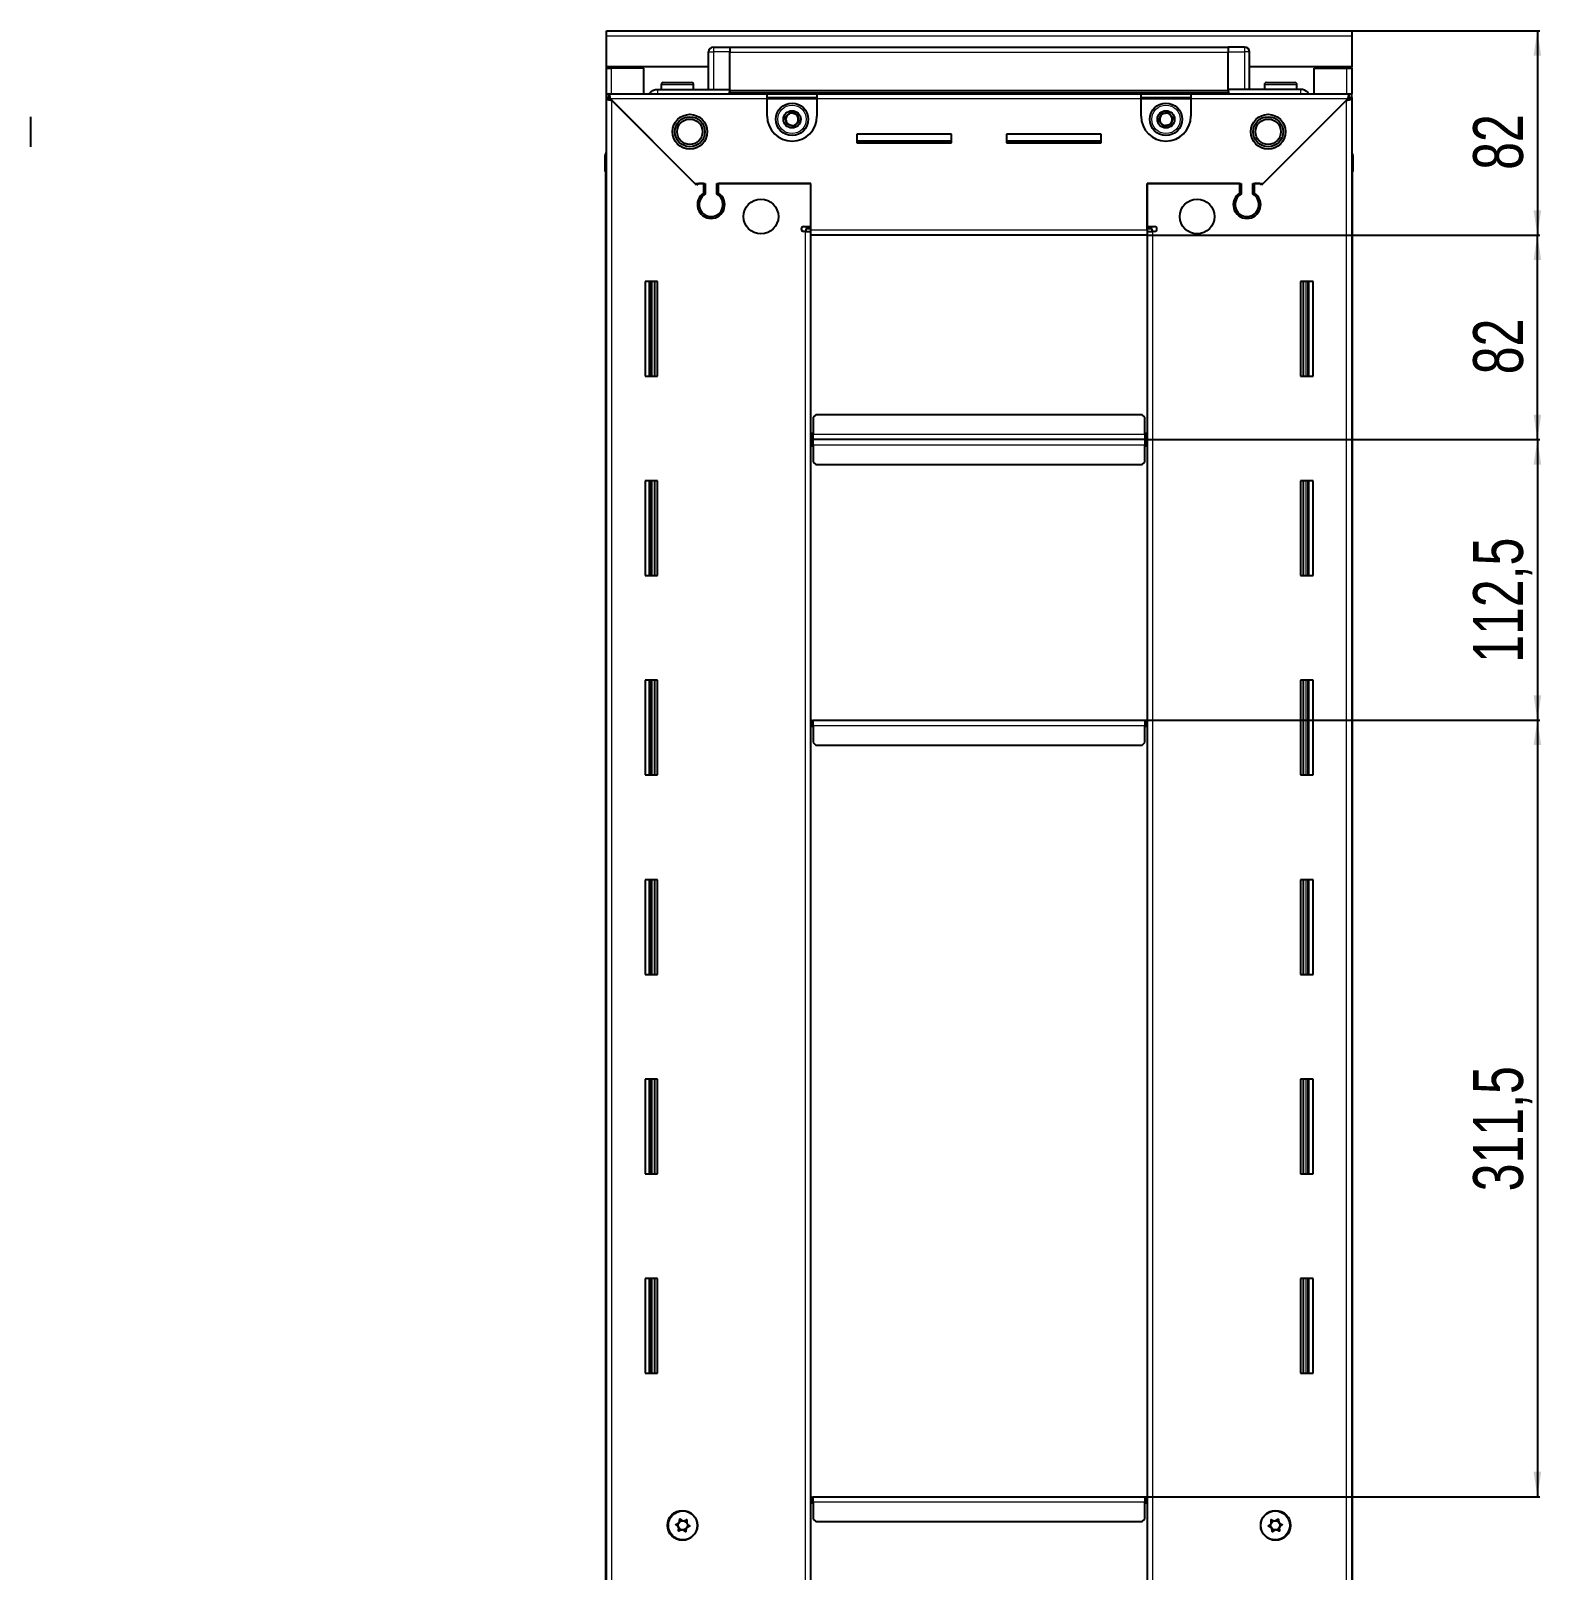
# Model space of a CAD drawing. Header units: millimetres. Extents: x 1770 to 4662, y -1120 to 2061.
# Drawn here: x 4056 to 4662, y 1265 to 1882 of the extents above; entities that cross this region are included whole.
import ezdxf

# ---------------------------------------------------------------- set-up
doc = ezdxf.new("R2010")
doc.units = ezdxf.units.MM
doc.layers.add('FORMAT', color=7, linetype='Continuous')
doc.styles.add('SLDTEXTSTYLE0', font='TXT', dxfattribs={"width": 0.75})
doc.dimstyles.new('SLDDIMSTYLE0', dxfattribs={"dimtxt": 20, "dimasz": 10, "dimexe": 0, "dimexo": 0.0625, "dimgap": 5, "dimtad": 2, "dimdec": 1, "dimrnd": 1e-09, "dimzin": 12, "dimdsep": 46, "dimtxsty": 'SLDTEXTSTYLE0', "dimsah": 1, "dimcen": 0.09, "dimadec": 0, "dimazin": 3, "dimtfac": 1, "dimtofl": 0, "dimtmove": 0, "dimatfit": 3, "dimfxl": 0, "dimfrac": 2, "dimtolj": 1, "dimtzin": 12, "dimarcsym": 0})

# ---------------------------------------------------------------- blocks, each defined once
blk = doc.blocks.new('_D_6')
at = {"layer": 'FORMAT'}
for p, q in [((4585.79, 1882.09), (4661.28, 1882.09)), ((4660.28, 1882.09), (4660.28, 1800.09)), ((4503.79, 1800.09), (4661.28, 1800.09))]:
    blk.add_line(p, q, dxfattribs=at)
for points in [[(4660.28, 1882.09), (4658.74, 1872.09), (4661.82, 1872.09)], [(4660.28, 1800.09), (4661.82, 1810.09), (4658.74, 1810.09)]]:
    blk.add_solid(points, dxfattribs=at)
at = {"layer": 'FORMAT', "insert": (4634.5, 1826.32), "char_height": 20, "attachment_point": 1, "rotation": 90, "style": 'SLDTEXTSTYLE0'}
blk.add_mtext('82', dxfattribs=at)
blk = doc.blocks.new('_D_7')
at = {"layer": 'FORMAT'}
for p, q in [((4503.79, 1800.09), (4661.28, 1800.09)), ((4660.28, 1718.09), (4660.28, 1800.09)), ((4502.79, 1718.09), (4661.28, 1718.09))]:
    blk.add_line(p, q, dxfattribs=at)
for points in [[(4660.28, 1800.09), (4658.74, 1790.09), (4661.82, 1790.09)], [(4660.28, 1718.09), (4661.82, 1728.09), (4658.74, 1728.09)]]:
    blk.add_solid(points, dxfattribs=at)
at = {"layer": 'FORMAT', "insert": (4634.5, 1744.32), "char_height": 20, "attachment_point": 1, "rotation": 90, "style": 'SLDTEXTSTYLE0'}
blk.add_mtext('82', dxfattribs=at)
blk = doc.blocks.new('_D_8')
at = {"layer": 'FORMAT'}
for p, q in [((4502.79, 1718.09), (4661.28, 1718.09)), ((4660.28, 1718.09), (4660.28, 1605.59)), ((4502.79, 1605.59), (4661.28, 1605.59))]:
    blk.add_line(p, q, dxfattribs=at)
for points in [[(4660.28, 1718.09), (4658.74, 1708.09), (4661.82, 1708.09)], [(4660.28, 1605.59), (4661.82, 1615.59), (4658.74, 1615.59)]]:
    blk.add_solid(points, dxfattribs=at)
at = {"layer": 'FORMAT', "insert": (4634.5, 1628.59), "char_height": 20, "attachment_point": 1, "rotation": 90, "style": 'SLDTEXTSTYLE0'}
blk.add_mtext('112,5', dxfattribs=at)
blk = doc.blocks.new('_D_9')
at = {"layer": 'FORMAT'}
for p, q in [((4502.79, 1605.59), (4661.28, 1605.59)), ((4660.28, 1605.59), (4660.28, 1294.09)), ((4502.79, 1294.09), (4661.28, 1294.09))]:
    blk.add_line(p, q, dxfattribs=at)
for points in [[(4660.28, 1605.59), (4658.74, 1595.59), (4661.82, 1595.59)], [(4660.28, 1294.09), (4661.82, 1304.09), (4658.74, 1304.09)]]:
    blk.add_solid(points, dxfattribs=at)
at = {"layer": 'FORMAT', "insert": (4634.5, 1416.59), "char_height": 20, "attachment_point": 1, "rotation": 90, "style": 'SLDTEXTSTYLE0'}
blk.add_mtext('311,5', dxfattribs=at)

msp = doc.modelspace()

# ---------------------------------------------------------------- linework, layer by layer
at = {"color": 7, "linetype": 'Continuous', "lineweight": 25}
for p, q in [((4286.78, 1879.99), (4286.78, 1882.09)), ((4286.78, 1882.09), (4585.78, 1882.09)), ((4286.78, 1867.59), (4286.78, 1879.99)), ((4585.78, 1882.09), (4585.78, 1879.99)), ((4585.78, 1879.99), (4585.78, 1867.59)), ((4327.78, 1858.59), (4327.78, 1873.59)), ((4328.46, 1875.09), (4328.46, 1875.09)), ((4329.78, 1875.59), (4336.28, 1875.59)), ((4329.78, 1875.59), (4336.28, 1875.59)), ((4336.28, 1875.59), (4336.28, 1875.59)), ((4336.28, 1875.59), (4336.28, 1875.59)), ((4336.28, 1875.59), (4336.28, 1873.59)), ((4536.28, 1875.44), (4336.28, 1875.44)), ((4336.28, 1858.59), (4336.28, 1873.59)), ((4536.28, 1875.59), (4536.28, 1875.59)), ((4542.78, 1875.59), (4536.28, 1875.59)), ((4542.78, 1875.59), (4536.28, 1875.59)), ((4536.28, 1875.59), (4536.28, 1873.59)), ((4536.28, 1858.59), (4536.28, 1873.59)), ((4544.78, 1873.59), (4544.78, 1873.59)), ((4544.78, 1858.59), (4544.78, 1873.59)), ((4327.78, 1867.59), (4286.78, 1867.59)), ((4286.78, 1867.09), (4286.78, 1867.59)), ((4286.78, 1856.84), (4286.78, 1867.09)), ((4286.78, 1867.09), (4288.88, 1867.09)), ((4288.28, 1867.09), (4288.28, 1867.59)), ((4301.78, 1867.09), (4288.88, 1867.09)), ((4301.78, 1856.84), (4301.78, 1867.09)), ((4585.78, 1867.59), (4544.78, 1867.59)), ((4570.78, 1856.84), (4570.78, 1867.09)), ((4570.78, 1867.09), (4583.68, 1867.09)), ((4583.68, 1867.09), (4585.78, 1867.09)), ((4584.28, 1867.09), (4584.28, 1867.59)), ((4585.78, 1867.09), (4585.78, 1867.59)), ((4585.78, 1867.09), (4585.78, 1856.84)), ((4308.78, 1860.49), (4308.78, 1858.59)), ((4309.58, 1861.29), (4320.98, 1861.29)), ((4321.78, 1858.59), (4321.78, 1860.49)), ((4550.78, 1860.49), (4550.78, 1858.59)), ((4551.58, 1861.29), (4562.98, 1861.29)), ((4563.78, 1858.59), (4563.78, 1860.49)), ((4286.78, 1855.34), (4286.78, 1856.84)), ((4286.78, 1856.84), (4287.78, 1856.84)), ((4286.78, 1854.84), (4286.78, 1855.34)), ((4286.78, 1855.34), (4287.78, 1855.34)), ((4286.78, 710.34), (4286.78, 1854.84)), ((4288.28, 1854.84), (4286.78, 1854.84)), ((4287.78, 1855.34), (4287.78, 1856.84)), ((4287.78, 1856.84), (4351.28, 1856.84)), ((4288.38, 1854.74), (4322.28, 1820.84)), ((4322.98, 1820.14), (4288.88, 1854.24)), ((4307.28, 1858.59), (4336.28, 1858.59)), ((4336.21, 1856.84), (4336.28, 1858.56)), ((4336.28, 1858.59), (4336.28, 1858.09)), ((4336.28, 1857.44), (4536.28, 1857.44)), ((4351.28, 1854.74), (4351.28, 1856.84)), ((4351.28, 1856.84), (4371.28, 1856.84)), ((4351.28, 1855.34), (4371.28, 1855.34)), ((4351.28, 1847.84), (4351.28, 1854.74)), ((4371.28, 1856.84), (4501.28, 1856.84)), ((4371.28, 1856.84), (4371.28, 1854.74)), ((4371.28, 1854.74), (4371.28, 1847.84)), ((4501.28, 1854.74), (4501.28, 1856.84)), ((4501.28, 1856.84), (4521.28, 1856.84)), ((4501.28, 1855.34), (4521.28, 1855.34)), ((4501.28, 1847.84), (4501.28, 1854.74)), ((4521.28, 1856.84), (4584.78, 1856.84)), ((4521.28, 1856.84), (4521.28, 1854.74)), ((4521.28, 1854.74), (4521.28, 1847.84)), ((4536.28, 1858.59), (4536.28, 1858.09)), ((4565.28, 1858.59), (4536.28, 1858.59)), ((4536.28, 1858.56), (4536.36, 1856.84)), ((4583.68, 1854.24), (4549.58, 1820.14)), ((4550.28, 1820.84), (4584.18, 1854.74)), ((4584.28, 1854.84), (4585.78, 1854.84)), ((4584.78, 1855.34), (4584.78, 1856.84)), ((4584.78, 1856.84), (4585.78, 1856.84)), ((4584.78, 1855.34), (4585.78, 1855.34)), ((4585.78, 1855.34), (4585.78, 1856.84)), ((4585.78, 1855.34), (4585.78, 1854.84)), ((4585.78, 1854.84), (4585.78, 710.34)), ((4055.87, 1835.59), (4055.87, 1847.59)), ((4425.28, 1840.59), (4387.28, 1840.59)), ((4387.28, 1840.59), (4387.28, 1837.09)), ((4425.28, 1837.09), (4425.28, 1840.59)), ((4485.28, 1840.59), (4447.28, 1840.59)), ((4447.28, 1840.59), (4447.28, 1837.09)), ((4485.28, 1837.09), (4485.28, 1840.59)), ((4425.28, 1837.84), (4387.28, 1837.84)), ((4387.28, 1837.09), (4425.28, 1837.09)), ((4485.28, 1837.84), (4447.28, 1837.84)), ((4447.28, 1837.09), (4485.28, 1837.09)), ((4286.28, 1832.09), (4286.28, 1825.59)), ((4286.28, 1825.59), (4286.28, 1832.09)), ((4585.78, 1833.42), (4585.78, 1833.42)), ((4586.28, 1832.09), (4586.28, 1825.59)), ((4586.28, 1825.59), (4586.28, 1832.09)), ((4286.28, 1825.59), (4286.28, 1825.59)), ((4286.78, 1825.59), (4286.28, 1825.59)), ((4286.43, 1825.59), (4286.43, 739.59)), ((4585.78, 1825.59), (4586.28, 1825.59)), ((4586.13, 739.59), (4586.13, 1825.59)), ((4586.28, 1825.59), (4586.28, 1825.59)), ((4586.28, 1825.59), (4586.28, 1825.59)), ((4322.28, 1820.84), (4326.48, 1820.84)), ((4323.68, 1820.84), (4322.98, 1820.14)), ((4325.78, 1820.84), (4323.68, 1820.84)), ((4325.78, 1820.84), (4325.78, 1816.95)), ((4326.48, 1820.84), (4326.48, 1816.56)), ((4331.08, 1820.84), (4368.78, 1820.84)), ((4331.08, 1816.56), (4331.08, 1820.84)), ((4331.78, 1816.95), (4331.78, 1820.84)), ((4368.78, 1820.84), (4331.78, 1820.84)), ((4368.78, 1803.59), (4368.78, 1820.84)), ((4368.78, 1802.19), (4368.78, 1820.84)), ((4503.78, 1820.84), (4503.78, 1803.59)), ((4540.78, 1820.84), (4503.78, 1820.84)), ((4503.78, 1820.84), (4541.48, 1820.84)), ((4503.78, 1802.19), (4503.78, 1820.84)), ((4540.78, 1820.84), (4540.78, 1816.95)), ((4541.48, 1820.84), (4541.48, 1816.56)), ((4546.08, 1820.84), (4550.28, 1820.84)), ((4546.08, 1816.56), (4546.08, 1820.84)), ((4548.88, 1820.84), (4546.78, 1820.84)), ((4546.78, 1816.95), (4546.78, 1820.84)), ((4549.58, 1820.14), (4548.88, 1820.84)), ((4326.78, 1807.98), (4326.78, 1807.22)), ((4365.93, 1803.59), (4368.78, 1803.59)), ((4503.78, 1803.59), (4506.63, 1803.59)), ((4545.78, 1807.98), (4545.78, 1807.22)), ((4366.68, 1801.59), (4365.93, 1801.59)), ((4366.68, 1801.59), (4368.78, 1801.59)), ((4368.78, 1802.59), (4366.78, 1802.59)), ((4366.78, 1802.59), (4366.78, 1801.59)), ((4368.78, 1800.09), (4368.78, 1802.19)), ((4368.78, 765.09), (4368.78, 1800.09)), ((4503.78, 1800.09), (4368.78, 1800.09)), ((4505.78, 1802.59), (4503.78, 1802.59)), ((4503.78, 1802.19), (4503.78, 1800.09)), ((4503.78, 1801.59), (4505.88, 1801.59)), ((4503.78, 1800.09), (4503.78, 765.09)), ((4505.78, 1801.59), (4505.78, 1802.59)), ((4506.63, 1801.59), (4505.88, 1801.59)), ((4307.28, 1781.59), (4302.28, 1781.59)), ((4302.28, 1781.59), (4302.28, 1743.59)), ((4304.43, 1743.59), (4304.43, 1781.59)), ((4306.22, 1743.59), (4306.22, 1781.59)), ((4306.26, 1743.59), (4306.26, 1781.59)), ((4307.28, 1743.59), (4307.28, 1781.59)), ((4565.28, 1781.59), (4565.28, 1743.59)), ((4570.28, 1781.59), (4565.28, 1781.59)), ((4566.3, 1781.59), (4566.3, 1743.59)), ((4566.34, 1781.59), (4566.34, 1743.59)), ((4568.13, 1781.59), (4568.13, 1743.59)), ((4570.28, 1743.59), (4570.28, 1781.59)), ((4302.28, 1743.59), (4307.28, 1743.59)), ((4565.28, 1743.59), (4570.28, 1743.59)), ((4370.78, 1728.09), (4369.78, 1727.09)), ((4369.78, 1727.09), (4369.78, 1720.19)), ((4501.78, 1728.09), (4370.78, 1728.09)), ((4502.78, 1727.09), (4501.78, 1728.09)), ((4502.78, 1720.19), (4502.78, 1727.09)), ((4369.53, 1718.09), (4368.78, 1718.09)), ((4369.78, 1720.94), (4369.53, 1720.94)), ((4369.53, 1720.94), (4369.53, 1718.09)), ((4369.53, 1718.09), (4369.53, 1715.24)), ((4369.78, 1718.09), (4369.78, 1720.19)), ((4369.78, 1715.99), (4369.78, 1718.09)), ((4502.78, 1718.09), (4369.78, 1718.09)), ((4503.03, 1720.94), (4502.78, 1720.94)), ((4502.78, 1720.19), (4502.78, 1718.09)), ((4502.78, 1718.09), (4502.78, 1715.99)), ((4503.03, 1718.09), (4503.03, 1720.94)), ((4503.03, 1715.24), (4503.03, 1718.09)), ((4503.78, 1718.09), (4503.03, 1718.09)), ((4369.53, 1715.24), (4369.78, 1715.24)), ((4369.78, 1715.99), (4369.78, 1709.09)), ((4502.78, 1709.09), (4502.78, 1715.99)), ((4502.78, 1715.24), (4503.03, 1715.24)), ((4369.78, 1709.09), (4370.78, 1708.09)), ((4370.78, 1708.09), (4501.78, 1708.09)), ((4501.78, 1708.09), (4502.78, 1709.09)), ((4307.28, 1701.59), (4302.28, 1701.59)), ((4302.28, 1701.59), (4302.28, 1663.59)), ((4304.43, 1663.59), (4304.43, 1701.59)), ((4306.22, 1663.59), (4306.22, 1701.59)), ((4306.26, 1663.59), (4306.26, 1701.59)), ((4307.28, 1663.59), (4307.28, 1701.59)), ((4565.28, 1701.59), (4565.28, 1663.59)), ((4570.28, 1701.59), (4565.28, 1701.59)), ((4566.3, 1701.59), (4566.3, 1663.59)), ((4566.34, 1701.59), (4566.34, 1663.59)), ((4568.13, 1701.59), (4568.13, 1663.59)), ((4570.28, 1663.59), (4570.28, 1701.59)), ((4302.28, 1663.59), (4307.28, 1663.59)), ((4565.28, 1663.59), (4570.28, 1663.59)), ((4307.28, 1621.59), (4302.28, 1621.59)), ((4302.28, 1621.59), (4302.28, 1583.59)), ((4304.43, 1583.59), (4304.43, 1621.59)), ((4306.22, 1583.59), (4306.22, 1621.59)), ((4306.26, 1583.59), (4306.26, 1621.59)), ((4307.28, 1583.59), (4307.28, 1621.59)), ((4565.28, 1621.59), (4565.28, 1583.59)), ((4570.28, 1621.59), (4565.28, 1621.59)), ((4566.3, 1621.59), (4566.3, 1583.59)), ((4566.34, 1621.59), (4566.34, 1583.59)), ((4568.13, 1621.59), (4568.13, 1583.59)), ((4570.28, 1583.59), (4570.28, 1621.59)), ((4368.78, 1605.59), (4369.53, 1605.59)), ((4369.53, 1605.59), (4369.53, 1602.74)), ((4369.78, 1603.49), (4369.78, 1605.59)), ((4369.78, 1605.59), (4502.78, 1605.59)), ((4502.78, 1605.59), (4502.78, 1603.49)), ((4503.03, 1602.74), (4503.03, 1605.59)), ((4503.03, 1605.59), (4503.78, 1605.59)), ((4369.53, 1602.74), (4369.78, 1602.74)), ((4369.78, 1603.49), (4369.78, 1596.59)), ((4502.78, 1596.59), (4502.78, 1603.49)), ((4502.78, 1602.74), (4503.03, 1602.74)), ((4369.78, 1596.59), (4370.78, 1595.59)), ((4370.78, 1595.59), (4501.78, 1595.59)), ((4501.78, 1595.59), (4502.78, 1596.59)), ((4302.28, 1583.59), (4307.28, 1583.59)), ((4565.28, 1583.59), (4570.28, 1583.59)), ((4307.28, 1541.59), (4302.28, 1541.59)), ((4302.28, 1541.59), (4302.28, 1503.59)), ((4304.43, 1503.59), (4304.43, 1541.59)), ((4306.22, 1503.59), (4306.22, 1541.59)), ((4306.26, 1503.59), (4306.26, 1541.59)), ((4307.28, 1503.59), (4307.28, 1541.59)), ((4565.28, 1541.59), (4565.28, 1503.59)), ((4570.28, 1541.59), (4565.28, 1541.59)), ((4566.3, 1541.59), (4566.3, 1503.59)), ((4566.34, 1541.59), (4566.34, 1503.59)), ((4568.13, 1541.59), (4568.13, 1503.59)), ((4570.28, 1503.59), (4570.28, 1541.59)), ((4302.28, 1503.59), (4307.28, 1503.59)), ((4565.28, 1503.59), (4570.28, 1503.59)), ((4307.28, 1461.59), (4302.28, 1461.59)), ((4302.28, 1461.59), (4302.28, 1423.59)), ((4304.43, 1423.59), (4304.43, 1461.59)), ((4306.22, 1423.59), (4306.22, 1461.59)), ((4306.26, 1423.59), (4306.26, 1461.59)), ((4307.28, 1423.59), (4307.28, 1461.59)), ((4565.28, 1461.59), (4565.28, 1423.59)), ((4570.28, 1461.59), (4565.28, 1461.59)), ((4566.3, 1461.59), (4566.3, 1423.59)), ((4566.34, 1461.59), (4566.34, 1423.59)), ((4568.13, 1461.59), (4568.13, 1423.59)), ((4570.28, 1423.59), (4570.28, 1461.59)), ((4302.28, 1423.59), (4307.28, 1423.59)), ((4565.28, 1423.59), (4570.28, 1423.59)), ((4307.28, 1381.59), (4302.28, 1381.59)), ((4302.28, 1381.59), (4302.28, 1343.59)), ((4304.43, 1343.59), (4304.43, 1381.59)), ((4306.22, 1343.59), (4306.22, 1381.59)), ((4306.26, 1343.59), (4306.26, 1381.59)), ((4307.28, 1343.59), (4307.28, 1381.59)), ((4565.28, 1381.59), (4565.28, 1343.59)), ((4570.28, 1381.59), (4565.28, 1381.59)), ((4566.3, 1381.59), (4566.3, 1343.59)), ((4566.34, 1381.59), (4566.34, 1343.59)), ((4568.13, 1381.59), (4568.13, 1343.59)), ((4570.28, 1343.59), (4570.28, 1381.59)), ((4302.28, 1343.59), (4307.28, 1343.59)), ((4565.28, 1343.59), (4570.28, 1343.59)), ((4368.78, 1294.09), (4369.53, 1294.09)), ((4369.53, 1294.09), (4369.53, 1291.24)), ((4369.53, 1291.24), (4369.78, 1291.24)), ((4369.78, 1291.99), (4369.78, 1294.09)), ((4369.78, 1294.09), (4502.78, 1294.09)), ((4369.78, 1291.99), (4369.78, 1285.09)), ((4502.78, 1294.09), (4502.78, 1291.99)), ((4502.78, 1285.09), (4502.78, 1291.99)), ((4502.78, 1291.24), (4503.03, 1291.24)), ((4503.03, 1291.24), (4503.03, 1294.09)), ((4503.03, 1294.09), (4503.78, 1294.09)), ((4369.78, 1285.09), (4370.78, 1284.09)), ((4501.78, 1284.09), (4502.78, 1285.09)), ((4370.78, 1284.09), (4501.78, 1284.09))]:
    msp.add_line(p, q, dxfattribs=at)
at = {"color": 8, "linetype": 'Continuous', "lineweight": 18}
for p, q in [((4585.78, 1879.99), (4286.78, 1879.99)), ((4327.78, 1873.59), (4329.78, 1873.59)), ((4329.78, 1875.59), (4329.78, 1873.59)), ((4329.78, 1873.59), (4329.78, 1858.59)), ((4336.28, 1873.59), (4329.78, 1873.59)), ((4536.28, 1873.44), (4336.28, 1873.44)), ((4536.28, 1873.59), (4542.78, 1873.59)), ((4542.78, 1875.59), (4542.78, 1873.59)), ((4544.78, 1873.59), (4542.78, 1873.59)), ((4542.78, 1873.59), (4542.78, 1858.59)), ((4288.88, 1867.09), (4288.88, 1867.59)), ((4288.88, 1856.84), (4288.88, 1867.09)), ((4583.68, 1867.59), (4583.68, 1867.09)), ((4583.68, 1867.09), (4583.68, 1856.84)), ((4308.78, 1860.49), (4321.78, 1860.49)), ((4550.78, 1860.49), (4563.78, 1860.49)), ((4351.28, 1854.74), (4288.38, 1854.74)), ((4288.88, 1854.24), (4288.88, 710.94)), ((4536.28, 1858.09), (4336.28, 1858.09)), ((4536.28, 1856.86), (4336.28, 1856.86)), ((4351.28, 1854.74), (4371.28, 1854.74)), ((4501.28, 1854.74), (4371.28, 1854.74)), ((4501.28, 1854.74), (4521.28, 1854.74)), ((4584.18, 1854.74), (4521.28, 1854.74)), ((4583.68, 710.94), (4583.68, 1854.24)), ((4286.78, 1832.09), (4286.28, 1832.09)), ((4585.78, 1832.09), (4586.28, 1832.09)), ((4366.68, 763.59), (4366.68, 1801.59)), ((4368.78, 1802.19), (4503.78, 1802.19)), ((4505.88, 1801.59), (4505.88, 763.59)), ((4303.78, 1781.59), (4303.78, 1743.59)), ((4305.02, 1781.59), (4305.02, 1743.59)), ((4567.55, 1743.59), (4567.55, 1781.59)), ((4568.78, 1743.59), (4568.78, 1781.59)), ((4502.78, 1720.19), (4369.78, 1720.19)), ((4369.78, 1715.99), (4502.78, 1715.99)), ((4303.78, 1701.59), (4303.78, 1663.59)), ((4305.02, 1701.59), (4305.02, 1663.59)), ((4567.55, 1663.59), (4567.55, 1701.59)), ((4568.78, 1663.59), (4568.78, 1701.59)), ((4303.78, 1621.59), (4303.78, 1583.59)), ((4305.02, 1621.59), (4305.02, 1583.59)), ((4567.55, 1583.59), (4567.55, 1621.59)), ((4568.78, 1583.59), (4568.78, 1621.59)), ((4369.78, 1603.49), (4502.78, 1603.49)), ((4303.78, 1541.59), (4303.78, 1503.59)), ((4305.02, 1541.59), (4305.02, 1503.59)), ((4567.55, 1503.59), (4567.55, 1541.59)), ((4568.78, 1503.59), (4568.78, 1541.59)), ((4303.78, 1461.59), (4303.78, 1423.59)), ((4305.02, 1461.59), (4305.02, 1423.59)), ((4567.55, 1423.59), (4567.55, 1461.59)), ((4568.78, 1423.59), (4568.78, 1461.59)), ((4303.78, 1381.59), (4303.78, 1343.59)), ((4305.02, 1381.59), (4305.02, 1343.59)), ((4567.55, 1343.59), (4567.55, 1381.59)), ((4568.78, 1343.59), (4568.78, 1381.59)), ((4369.78, 1291.99), (4502.78, 1291.99))]:
    msp.add_line(p, q, dxfattribs=at)
at = {"color": 7, "linetype": 'Continuous', "lineweight": 25}
for centre, radius in [((4361.28, 1846.59), 6.5), ((4511.28, 1846.59), 6.5), ((4320.28, 1841.59), 7), ((4320.28, 1841.59), 6.03), ((4320.28, 1841.59), 5.1), ((4361.28, 1846.59), 3.46), ((4511.28, 1846.59), 3.46), ((4552.28, 1841.59), 7), ((4552.28, 1841.59), 6.03), ((4552.28, 1841.59), 5.1), ((4348.78, 1807.59), 7), ((4523.78, 1807.59), 7), ((4317.28, 1282.59), 6), ((4317.43, 1282.59), 5.79), ((4317.43, 1282.59), 1.85), ((4555.28, 1282.59), 6), ((4555.13, 1282.59), 5.79), ((4555.13, 1282.59), 1.85)]:
    msp.add_circle(centre, radius, dxfattribs=at)
at = {"color": 8, "linetype": 'Continuous', "lineweight": 18}
for centre in [(4361.28, 1846.59), (4511.28, 1846.59)]:
    msp.add_circle(centre, 5.7, dxfattribs=at)
at = {"color": 7, "linetype": 'Continuous', "lineweight": 25}
for centre, radius, start, end in [((4329.78, 1873.59), 2, 90, 180), ((4542.78, 1873.59), 2, 0, 90), ((4542.78, 1873.59), 2, 0, 90), ((4309.58, 1860.49), 0.8, 90, 180), ((4320.98, 1860.49), 0.8, 0, 90), ((4327.58, 1858.79), 0.2, 270, 0), ((4544.98, 1858.79), 0.2, 180, 270), ((4551.58, 1860.49), 0.8, 90, 180), ((4562.98, 1860.49), 0.8, 0, 90), ((4361.28, 1847.84), 10, 180, 270), ((4361.28, 1846.59), 2.5, 134.01559, 194.01559), ((4361.28, 1846.59), 2.5, 74.01559, 134.01559), ((4361.28, 1847.84), 10, 270, 0), ((4361.28, 1846.59), 2.5, 14.01559, 74.01559), ((4361.28, 1846.59), 2.5, 314.01559, 14.01559), ((4511.28, 1847.84), 10, 180, 270), ((4511.28, 1846.59), 2.5, 160.11158, 220.11158), ((4511.28, 1846.59), 2.5, 100.11158, 160.11158), ((4511.28, 1846.59), 2.5, 40.11158, 100.11158), ((4511.28, 1847.84), 10, 270, 0), ((4511.28, 1846.59), 2.5, 340.11158, 40.11158), ((4361.28, 1846.59), 2.5, 194.01559, 254.01559), ((4361.28, 1846.59), 2.5, 254.01559, 314.01559), ((4511.28, 1846.59), 2.5, 220.11158, 280.11158), ((4511.28, 1846.59), 2.5, 280.11158, 340.11158), ((4288.28, 1832.09), 2, 138.57492, 180), ((4288.28, 1832.09), 2, 138.59038, 180), ((4584.28, 1832.09), 2, 0, 41.40962), ((4584.28, 1832.09), 2, 0, 41.40962), ((4328.78, 1812.34), 5.5, 123.05573, 56.94427), ((4328.78, 1812.34), 4.8, 118.63099, 61.36901), ((4543.78, 1812.34), 5.5, 123.05573, 56.94427), ((4543.78, 1812.34), 4.8, 118.63099, 61.36901), ((4365.93, 1802.59), 1, 90, 270), ((4506.63, 1802.59), 1, 270, 90)]:
    msp.add_arc(centre, radius, start, end, dxfattribs=at)
for points, knots in [([(4286.78, 1854.84), (4286.81, 1854.8), (4286.86, 1854.71), (4287.25, 1854.57), (4287.81, 1854.44), (4288.39, 1854.33), (4288.76, 1854.27), (4288.88, 1854.24)], [0, 0, 0, 0, 0.230255, 0.448522, 0.666786, 0.88505, 1, 1, 1, 1]), ([(4288.38, 1854.74), (4288.33, 1855), (4288.25, 1855.49), (4288.11, 1856.13), (4287.98, 1856.6), (4287.87, 1856.82), (4287.8, 1856.84), (4287.78, 1856.84)], [0, 0, 0, 0, 0.230255, 0.448522, 0.666786, 0.88505, 1, 1, 1, 1]), ([(4304.07, 1856.84), (4304.19, 1857.04), (4304.57, 1857.69), (4305.73, 1858.4), (4306.76, 1858.53), (4307.28, 1858.59)], [0, 0, 0, 0, 0.18225, 0.591125, 1, 1, 1, 1]), ([(4336.28, 1858.59), (4336.28, 1858.56), (4336.28, 1858.48), (4336.28, 1857.86), (4336.28, 1857.3), (4336.28, 1856.93), (4336.28, 1856.92)], [0, 0, 0, 0, 0.330267, 0.660534, 0.990802, 1, 1, 1, 1]), ([(4536.28, 1858.59), (4536.28, 1858.56), (4536.28, 1858.48), (4536.28, 1857.86), (4536.28, 1857.3), (4536.28, 1856.93), (4536.28, 1856.92)], [0, 0, 0, 0, 0.3302662, 0.6605324, 0.9907986, 1, 1, 1, 1]), ([(4568.5, 1856.84), (4568.38, 1857.04), (4567.99, 1857.69), (4566.83, 1858.4), (4565.8, 1858.53), (4565.28, 1858.59)], [0, 0, 0, 0, 0.18225, 0.591125, 1, 1, 1, 1]), ([(4583.68, 1854.24), (4583.93, 1854.29), (4584.43, 1854.38), (4585.07, 1854.51), (4585.53, 1854.64), (4585.75, 1854.75), (4585.77, 1854.82), (4585.78, 1854.84)], [0, 0, 0, 0, 0.230255, 0.448522, 0.666786, 0.88505, 1, 1, 1, 1]), ([(4584.78, 1856.84), (4584.73, 1856.82), (4584.65, 1856.76), (4584.51, 1856.37), (4584.38, 1855.81), (4584.27, 1855.23), (4584.2, 1854.87), (4584.18, 1854.74)], [0, 0, 0, 0, 0.230255, 0.448522, 0.666786, 0.88505, 1, 1, 1, 1]), ([(4358.51, 1847.39), (4358.88, 1847.75), (4359.57, 1848.42), (4360.26, 1849.08), (4360.58, 1849.39)], [0, 0, 0, 0, 0.534686, 1, 1, 1, 1]), ([(4359.2, 1844.59), (4359.12, 1844.92), (4358.92, 1845.72), (4358.68, 1846.69), (4358.54, 1847.27), (4358.51, 1847.39)], [0, 0, 0, 0, 0.362901, 0.866875, 1, 1, 1, 1]), ([(4360.58, 1849.39), (4361.08, 1849.25), (4362, 1848.99), (4362.93, 1848.72), (4363.36, 1848.6)], [0, 0, 0, 0, 0.5346859, 1, 1, 1, 1]), ([(4363.36, 1848.6), (4363.39, 1848.48), (4363.53, 1847.9), (4363.77, 1846.93), (4363.97, 1846.13), (4364.06, 1845.8)], [0, 0, 0, 0, 0.133125, 0.637099, 1, 1, 1, 1]), ([(4508.44, 1846.09), (4508.48, 1846.2), (4508.69, 1846.77), (4509.02, 1847.7), (4509.3, 1848.48), (4509.42, 1848.8)], [0, 0, 0, 0, 0.133125, 0.637099, 1, 1, 1, 1]), ([(4509.42, 1848.8), (4509.93, 1848.89), (4510.88, 1849.06), (4511.82, 1849.23), (4512.26, 1849.31)], [0, 0, 0, 0, 0.534686, 1, 1, 1, 1]), ([(4512.26, 1849.31), (4512.6, 1848.91), (4513.22, 1848.18), (4513.84, 1847.44), (4514.12, 1847.1)], [0, 0, 0, 0, 0.534686, 1, 1, 1, 1]), ([(4514.12, 1847.1), (4514.01, 1846.78), (4513.73, 1846), (4513.39, 1845.07), (4513.18, 1844.5), (4513.14, 1844.39)], [0, 0, 0, 0, 0.362901, 0.866875, 1, 1, 1, 1]), ([(4361.98, 1843.79), (4361.48, 1843.93), (4360.56, 1844.2), (4359.63, 1844.46), (4359.2, 1844.59)], [0, 0, 0, 0, 0.534686, 1, 1, 1, 1]), ([(4364.06, 1845.8), (4363.69, 1845.44), (4362.99, 1844.77), (4362.3, 1844.1), (4361.98, 1843.79)], [0, 0, 0, 0, 0.5346859, 1, 1, 1, 1]), ([(4510.3, 1843.88), (4509.97, 1844.27), (4509.35, 1845.01), (4508.73, 1845.75), (4508.44, 1846.09)], [0, 0, 0, 0, 0.5346859, 1, 1, 1, 1]), ([(4513.14, 1844.39), (4512.63, 1844.3), (4511.68, 1844.13), (4510.74, 1843.96), (4510.3, 1843.88)], [0, 0, 0, 0, 0.5346859, 1, 1, 1, 1]), ([(4319.07, 1284.87), (4319.06, 1284.87), (4319.03, 1284.88), (4318.97, 1284.88), (4318.83, 1284.84), (4318.49, 1284.67), (4318.01, 1284.42), (4317.37, 1284.46), (4316.94, 1284.74), (4316.63, 1284.98), (4316.43, 1285.12), (4316.35, 1285.15), (4316.3, 1285.16), (4316.27, 1285.14), (4316.25, 1285.12), (4316.21, 1285.06), (4316.17, 1284.8), (4316.16, 1284.32), (4315.99, 1283.63), (4315.39, 1283.25), (4314.94, 1283.09), (4314.71, 1282.97), (4314.66, 1282.91), (4314.64, 1282.88), (4314.64, 1282.85), (4314.66, 1282.82), (4314.68, 1282.78), (4314.74, 1282.73), (4314.92, 1282.59), (4315.24, 1282.38), (4315.64, 1282.06), (4315.88, 1281.47), (4315.8, 1280.93), (4315.75, 1280.55), (4315.75, 1280.4), (4315.77, 1280.34), (4315.8, 1280.32), (4315.83, 1280.3), (4315.89, 1280.31), (4316.03, 1280.35), (4316.37, 1280.52), (4316.86, 1280.76), (4317.49, 1280.73), (4317.93, 1280.45), (4318.23, 1280.21), (4318.43, 1280.07), (4318.52, 1280.04), (4318.56, 1280.03), (4318.59, 1280.04), (4318.61, 1280.07), (4318.65, 1280.13), (4318.69, 1280.39), (4318.7, 1280.87), (4318.87, 1281.56), (4319.47, 1281.94), (4319.92, 1282.1), (4320.16, 1282.22), (4320.2, 1282.27), (4320.22, 1282.3), (4320.22, 1282.33), (4320.2, 1282.37), (4320.18, 1282.4), (4320.12, 1282.46), (4319.94, 1282.6), (4319.62, 1282.8), (4319.22, 1283.13), (4318.98, 1283.72), (4319.06, 1284.25), (4319.12, 1284.64), (4319.11, 1284.79), (4319.09, 1284.85), (4319.07, 1284.86), (4319.07, 1284.87)], [0, 0, 0, 0, 0.002009, 0.00442, 0.009365, 0.025528, 0.067705, 0.095786, 0.124646, 0.150342, 0.160519, 0.163394, 0.165697, 0.167245, 0.168874, 0.17077, 0.178606, 0.211994, 0.249994, 0.287995, 0.321383, 0.329219, 0.331115, 0.332744, 0.334292, 0.336217, 0.338535, 0.341318, 0.349662, 0.375358, 0.404217, 0.432298, 0.474475, 0.490639, 0.496669, 0.49844, 0.5, 0.502009, 0.50442, 0.509365, 0.525528, 0.567705, 0.595786, 0.624646, 0.650342, 0.660519, 0.663394, 0.665697, 0.667245, 0.668874, 0.67077, 0.678606, 0.711994, 0.749994, 0.787995, 0.821383, 0.829219, 0.831115, 0.832744, 0.834292, 0.836217, 0.838535, 0.841318, 0.849662, 0.875358, 0.904217, 0.932298, 0.974475, 0.990639, 0.996669, 0.99844, 1, 1, 1, 1]), ([(4553.49, 1284.87), (4553.49, 1284.86), (4553.47, 1284.84), (4553.45, 1284.78), (4553.45, 1284.64), (4553.5, 1284.25), (4553.58, 1283.72), (4553.34, 1283.13), (4552.94, 1282.8), (4552.61, 1282.59), (4552.42, 1282.45), (4552.36, 1282.38), (4552.34, 1282.34), (4552.34, 1282.3), (4552.36, 1282.27), (4552.41, 1282.22), (4552.64, 1282.1), (4553.09, 1281.94), (4553.69, 1281.56), (4553.86, 1280.87), (4553.87, 1280.39), (4553.91, 1280.13), (4553.95, 1280.07), (4553.97, 1280.04), (4554, 1280.03), (4554.04, 1280.03), (4554.08, 1280.05), (4554.15, 1280.08), (4554.34, 1280.21), (4554.64, 1280.45), (4555.07, 1280.73), (4555.71, 1280.76), (4556.19, 1280.52), (4556.54, 1280.35), (4556.68, 1280.3), (4556.74, 1280.31), (4556.77, 1280.32), (4556.79, 1280.35), (4556.81, 1280.41), (4556.82, 1280.55), (4556.76, 1280.93), (4556.68, 1281.47), (4556.92, 1282.06), (4557.32, 1282.38), (4557.65, 1282.6), (4557.84, 1282.74), (4557.9, 1282.81), (4557.92, 1282.85), (4557.92, 1282.88), (4557.9, 1282.91), (4557.86, 1282.97), (4557.62, 1283.09), (4557.17, 1283.25), (4556.57, 1283.63), (4556.4, 1284.32), (4556.39, 1284.8), (4556.35, 1285.06), (4556.31, 1285.12), (4556.29, 1285.14), (4556.26, 1285.15), (4556.22, 1285.15), (4556.18, 1285.14), (4556.11, 1285.1), (4555.92, 1284.97), (4555.63, 1284.73), (4555.19, 1284.46), (4554.56, 1284.42), (4554.07, 1284.67), (4553.72, 1284.84), (4553.58, 1284.88), (4553.52, 1284.88), (4553.5, 1284.87), (4553.49, 1284.87)], [0, 0, 0, 0, 0.002009, 0.00442, 0.009365, 0.025528, 0.067705, 0.095786, 0.124646, 0.150342, 0.160519, 0.163394, 0.165697, 0.167245, 0.168874, 0.17077, 0.178606, 0.211994, 0.249994, 0.287995, 0.321383, 0.329219, 0.331115, 0.332744, 0.334292, 0.336217, 0.338535, 0.341318, 0.349662, 0.375358, 0.404217, 0.432298, 0.474475, 0.490639, 0.496669, 0.49844, 0.5, 0.502009, 0.50442, 0.509365, 0.525528, 0.567705, 0.595786, 0.624646, 0.650342, 0.660519, 0.663394, 0.665697, 0.667245, 0.668874, 0.67077, 0.678606, 0.711994, 0.749994, 0.787995, 0.821383, 0.829219, 0.831115, 0.832744, 0.834292, 0.836217, 0.838535, 0.841318, 0.849662, 0.875358, 0.904217, 0.932298, 0.974475, 0.990639, 0.996669, 0.99844, 1, 1, 1, 1])]:
    msp.add_open_spline(points, degree=3, knots=knots, dxfattribs=at)
for points in [[(4288.38, 1854.74), (4288.33, 1854.82), (4288.23, 1854.98), (4288.08, 1855.18), (4287.93, 1855.32), (4287.83, 1855.33), (4287.78, 1855.34)], [(4288.28, 1854.84), (4288.29, 1854.79), (4288.31, 1854.69), (4288.45, 1854.54), (4288.65, 1854.39), (4288.8, 1854.29), (4288.88, 1854.24)], [(4583.68, 1854.24), (4583.76, 1854.29), (4583.92, 1854.39), (4584.12, 1854.54), (4584.25, 1854.69), (4584.27, 1854.79), (4584.28, 1854.84)], [(4584.78, 1855.34), (4584.73, 1855.33), (4584.63, 1855.32), (4584.48, 1855.18), (4584.33, 1854.98), (4584.23, 1854.82), (4584.18, 1854.74)]]:
    msp.add_open_spline(points, degree=3, dxfattribs=at)
at = {"color": 8, "linetype": 'Continuous', "lineweight": 18}
for points in [[(4307.28, 1858.59), (4307.28, 1858.55), (4307.28, 1858.47), (4307.28, 1858.04), (4307.28, 1857.58), (4307.28, 1857.17), (4307.28, 1856.9), (4307.28, 1856.84)], [(4565.28, 1858.59), (4565.28, 1858.55), (4565.28, 1858.47), (4565.28, 1858.04), (4565.28, 1857.58), (4565.28, 1857.17), (4565.28, 1856.9), (4565.28, 1856.84)]]:
    msp.add_open_spline(points, degree=3, knots=[0, 0, 0, 0, 0.359753, 0.553414, 0.751185, 0.948956, 1, 1, 1, 1], dxfattribs=at)

# ---------------------------------------------------------------- dimensions: what is measured, and where the dimension line sits
at = {"layer": 'FORMAT'}
for base, p1, p2, picture, middle in [((4660.28, 1800.09), (4585.78, 1882.09), (4503.78, 1800.09), '_D_6', (4660.28, 1841.09)), ((4660.28, 1800.09), (4502.78, 1718.09), (4503.78, 1800.09), '_D_7', (4660.28, 1759.09)), ((4660.28, 1605.59), (4502.78, 1718.09), (4502.78, 1605.59), '_D_8', (4660.28, 1661.84)), ((4660.28, 1294.09), (4502.78, 1605.59), (4502.78, 1294.09), '_D_9', (4660.28, 1449.84))]:
    dim = msp.add_linear_dim(base=base, p1=p1, p2=p2, angle=90, dimstyle='SLDDIMSTYLE0', dxfattribs=at)
    dim.commit()
    dim.dimension.update_dxf_attribs({"geometry": picture, "text_midpoint": middle, "dimtype": 160})

doc.saveas('drawing.dxf')
